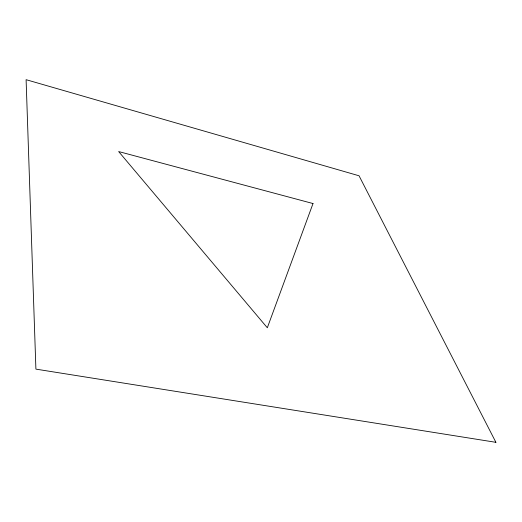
<?xml version="1.0" encoding="UTF-8"?>
<svg xmlns="http://www.w3.org/2000/svg" width="522" height="522" viewBox="0 0 522 522"><rect width="100%" height="100%" fill="white"/><g stroke="black" fill="none" stroke-linecap="round" stroke-linejoin="round"><path stroke-width="0.78" d="M313.011 203.541L267.323 327.77L118.644 151.556L313.011 203.541M495.9 442.317L35.907 369.126L26.1 79.683L359.045 175.783L495.9 442.317"/></g></svg>
